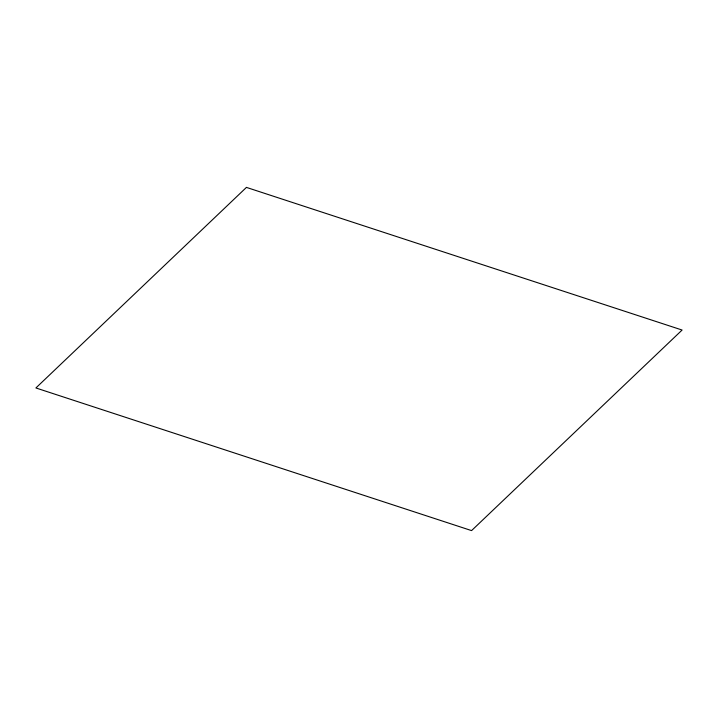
<?xml version="1.0" encoding="UTF-8"?>
<svg xmlns="http://www.w3.org/2000/svg" width="718" height="718" viewBox="0 0 718 718"><rect width="100%" height="100%" fill="white"/><g stroke="black" fill="none" stroke-linecap="round" stroke-linejoin="round"><path stroke-width="1.08" d="M246.436 187.398L35.9 387.962L471.564 530.602L682.1 330.038L246.436 187.398"/></g></svg>
